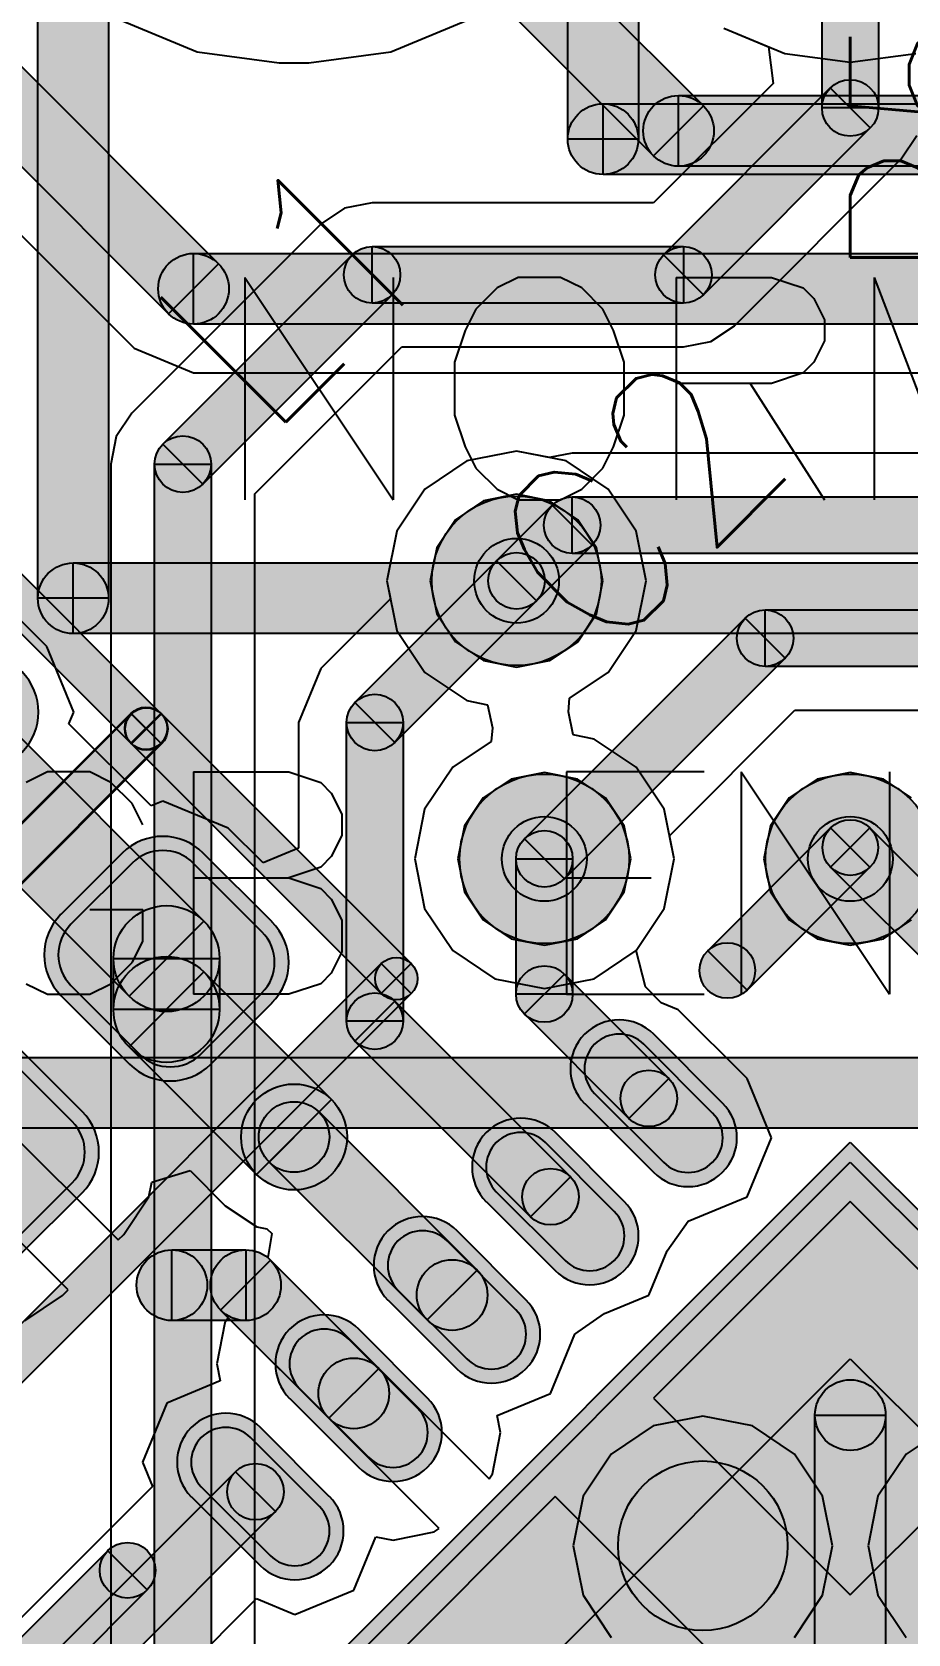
# Model space of a CAD drawing. Header units: millimetres. Extents: x -4 to 157, y -60 to 103.
# Drawn here: x 61.42 to 73.82, y 25.84 to 48.52 of the extents above; entities that cross this region are included whole.
import ezdxf

# ---------------------------------------------------------------- set-up
doc = ezdxf.new("R2010")
doc.units = ezdxf.units.MM
for name, color, linetype, true_color in [('BottomLayer', 5, 'Continuous', 0x0000ff), ('BottomOverlay', 7, 'Continuous', 0x999900), ('BottomPaste', 7, 'Continuous', 0x7f0000), ('BottomSolder', 6, 'Continuous', 0xff00ff), ('Mechanical18', 7, 'Continuous', 0x7f7f00), ('MidLayer1', 7, 'Continuous', 0x7f0000), ('MidLayer2', 7, 'Continuous', 0x3f7f00), ('TopLayer', 1, 'Continuous', 0xff0000), ('TopOverlay', 2, 'Continuous', 0xffff00)]:
    doc.layers.add(name, color=color, linetype=linetype, true_color=true_color)
doc.styles.add('textstyle37', font='standard')
doc.styles.add('textstyle50', font='standard')
doc.styles.add('textstyle53', font='standard')

msp = doc.modelspace()

# ---------------------------------------------------------------- hatches: boundary and pattern name
at = {"layer": 'BottomLayer', "true_color": 0x0000ff}
for points in [[(64.772, 52.206), (65.48, 52.913), (70.922, 47.47), (70.215, 46.763)], [(56.898, 50.98), (57.606, 51.687), (64.057, 45.235), (63.35, 44.528)], [(70.569, 46.617), (70.569, 47.617), (82.38, 47.617), (82.38, 46.617)], [(63.703, 44.382), (63.703, 45.382), (77.528, 45.382), (77.528, 44.382)], [(66.552, 38.459), (65.986, 39.025), (67.993, 41.031), (68.558, 40.465)], [(59.246, 38.412), (60.307, 39.472), (63.85, 35.929), (62.79, 34.868)], [(66.669, 34.515), (65.869, 34.515), (65.869, 38.742), (66.669, 38.742)], [(69.069, 34.898), (68.269, 34.898), (68.269, 36.811), (69.069, 36.811)], [(64.07, 34.68), (62.57, 34.68), (62.57, 35.399), (64.07, 35.399)], [(62.79, 34.15), (63.85, 35.21), (65.656, 33.404), (64.596, 32.344)], [(68.386, 34.616), (68.952, 35.181), (70.429, 33.704), (69.864, 33.138)], [(65.986, 34.232), (66.552, 34.797), (69.037, 32.312), (68.472, 31.746)], [(64.772, 32.52), (65.48, 33.228), (67.716, 30.991), (67.009, 30.284)], [(80.516, 25), (73, 17.484), (65.484, 25), (73, 32.516)], [(63.397, 30.276), (63.397, 31.276), (64.441, 31.276), (64.441, 30.276)], [(64.087, 30.422), (64.794, 31.129), (66.324, 29.599), (65.617, 28.892)], [(61.078, 23.787), (60.512, 24.353), (64.296, 28.136), (64.862, 27.571)]]:
    msp.add_hatch(color=5, dxfattribs=at).paths.add_polyline_path(points, flags=0)
h = msp.add_hatch(color=5, dxfattribs=at)
edge = h.paths.add_edge_path(flags=0)
edge.add_arc((70.569, 47.117), 0.5, 0, 360)
h = msp.add_hatch(color=5, dxfattribs=at)
edge = h.paths.add_edge_path(flags=0)
edge.add_arc((70.569, 47.117), 0.5, 0, 360)
h = msp.add_hatch(color=5, dxfattribs=at)
edge = h.paths.add_edge_path(flags=0)
edge.add_arc((63.703, 44.882), 0.5, 0, 360)
h = msp.add_hatch(color=5, dxfattribs=at)
edge = h.paths.add_edge_path(flags=0)
edge.add_arc((63.703, 44.882), 0.5, 0, 360)
h = msp.add_hatch(color=5, dxfattribs=at)
edge = h.paths.add_edge_path(flags=0)
edge.add_arc((68.276, 40.748), 1.2, 0, 360)
h = msp.add_hatch(color=5, dxfattribs=at)
edge = h.paths.add_edge_path(flags=0)
edge.add_arc((68.276, 40.748), 0.4, 0, 360)
h = msp.add_hatch(color=5, dxfattribs=at)
edge = h.paths.add_edge_path(flags=0)
edge.add_arc((66.269, 38.742), 0.4, 0, 360)
h = msp.add_hatch(color=5, dxfattribs=at)
edge = h.paths.add_edge_path(flags=0)
edge.add_arc((66.269, 38.742), 0.4, 0, 360)
h = msp.add_hatch(color=5, dxfattribs=at)
edge = h.paths.add_edge_path(flags=0)
edge.add_arc((68.669, 36.811), 1.2, 0, 360)
h = msp.add_hatch(color=5, dxfattribs=at)
edge = h.paths.add_edge_path(flags=0)
edge.add_arc((73, 36.811), 1.2, 0, 360)
h = msp.add_hatch(color=5, dxfattribs=at)
edge = h.paths.add_edge_path(flags=0)
edge.add_arc((68.669, 36.811), 0.4, 0, 360)
h = msp.add_hatch(color=5, dxfattribs=at)
edge = h.paths.add_edge_path(flags=0)
edge.add_arc((64.239, 35.346), 0.613, 315, 405)
edge.add_line((64.672, 35.779), (63.7, 36.751))
edge.add_arc((63.267, 36.318), 0.613, 45, 135)
edge.add_line((62.834, 36.751), (61.968, 35.885))
edge.add_arc((62.401, 35.452), 0.613, 135, 225)
edge.add_line((61.968, 35.019), (62.94, 34.046))
edge.add_arc((63.373, 34.479), 0.613, 225, 315)
edge.add_line((63.806, 34.046), (64.672, 34.912))
h = msp.add_hatch(color=5, dxfattribs=at)
edge = h.paths.add_edge_path(flags=0)
edge.add_arc((63.32, 35.399), 0.75, 0, 360)
h = msp.add_hatch(color=5, dxfattribs=at)
edge = h.paths.add_edge_path(flags=0)
edge.add_arc((63.32, 35.399), 0.75, 0, 360)
h = msp.add_hatch(color=5, dxfattribs=at)
edge = h.paths.add_edge_path(flags=0)
edge.add_arc((63.32, 34.68), 0.75, 0, 360)
h = msp.add_hatch(color=5, dxfattribs=at)
edge = h.paths.add_edge_path(flags=0)
edge.add_arc((63.32, 34.68), 0.75, 0, 360)
h = msp.add_hatch(color=5, dxfattribs=at)
edge = h.paths.add_edge_path(flags=0)
edge.add_arc((68.669, 34.898), 0.4, 0, 360)
h = msp.add_hatch(color=5, dxfattribs=at)
edge = h.paths.add_edge_path(flags=0)
edge.add_arc((68.669, 34.898), 0.4, 0, 360)
h = msp.add_hatch(color=5, dxfattribs=at)
edge = h.paths.add_edge_path(flags=0)
edge.add_arc((66.269, 34.515), 0.4, 0, 360)
h = msp.add_hatch(color=5, dxfattribs=at)
edge = h.paths.add_edge_path(flags=0)
edge.add_arc((66.269, 34.515), 0.4, 0, 360)
h = msp.add_hatch(color=5, dxfattribs=at)
edge = h.paths.add_edge_path(flags=0)
edge.add_arc((61.552, 32.659), 0.613, 315, 405)
edge.add_line((61.985, 33.092), (61.013, 34.064))
edge.add_arc((60.58, 33.631), 0.613, 45, 135)
edge.add_line((60.147, 34.064), (59.281, 33.198))
edge.add_arc((59.714, 32.765), 0.613, 135, 225)
edge.add_line((59.281, 32.332), (60.253, 31.359))
edge.add_arc((60.686, 31.792), 0.613, 225, 315)
edge.add_line((61.119, 31.359), (61.985, 32.225))
h = msp.add_hatch(color=5, dxfattribs=at)
edge = h.paths.add_edge_path(flags=0)
edge.add_arc((69.729, 33.839), 0.492, 45, 225)
edge.add_line((69.381, 33.491), (70.355, 32.516))
edge.add_arc((70.703, 32.864), 0.492, 225, 405)
edge.add_line((71.051, 33.212), (70.077, 34.187))
h = msp.add_hatch(color=5, dxfattribs=at)
edge = h.paths.add_edge_path(flags=0)
edge.add_arc((70.147, 33.421), 0.4, 0, 360)
h = msp.add_hatch(color=5, dxfattribs=at)
edge = h.paths.add_edge_path(flags=0)
edge.add_arc((65.126, 32.874), 0.75, 0, 360)
h = msp.add_hatch(color=5, dxfattribs=at)
edge = h.paths.add_edge_path(flags=0)
edge.add_arc((65.126, 32.874), 0.5, 0, 360)
h = msp.add_hatch(color=5, dxfattribs=at)
edge = h.paths.add_edge_path(flags=0)
edge.add_arc((68.337, 32.447), 0.492, 45, 225)
edge.add_line((67.989, 32.099), (68.963, 31.125))
edge.add_arc((69.311, 31.473), 0.492, 225, 405)
edge.add_line((69.659, 31.821), (68.685, 32.795))
h = msp.add_hatch(color=5, dxfattribs=at)
edge = h.paths.add_edge_path(flags=0)
edge.add_arc((68.755, 32.029), 0.4, 0, 360)
h = msp.add_hatch(color=5, dxfattribs=at)
edge = h.paths.add_edge_path(flags=0)
edge.add_arc((66.945, 31.055), 0.492, 45, 225)
edge.add_line((66.597, 30.707), (67.571, 29.733))
edge.add_arc((67.919, 30.081), 0.492, 225, 405)
edge.add_line((68.267, 30.429), (67.293, 31.403))
h = msp.add_hatch(color=5, dxfattribs=at)
edge = h.paths.add_edge_path(flags=0)
edge.add_arc((63.397, 30.776), 0.5, 0, 360)
h = msp.add_hatch(color=5, dxfattribs=at)
edge = h.paths.add_edge_path(flags=0)
edge.add_arc((64.441, 30.776), 0.5, 0, 360)
h = msp.add_hatch(color=5, dxfattribs=at)
edge = h.paths.add_edge_path(flags=0)
edge.add_arc((64.441, 30.776), 0.5, 0, 360)
h = msp.add_hatch(color=5, dxfattribs=at)
edge = h.paths.add_edge_path(flags=0)
edge.add_arc((67.363, 30.637), 0.5, 0, 360)
h = msp.add_hatch(color=5, dxfattribs=at)
edge = h.paths.add_edge_path(flags=0)
edge.add_arc((65.553, 29.663), 0.492, 45, 225)
edge.add_line((65.205, 29.315), (66.179, 28.341))
edge.add_arc((66.527, 28.689), 0.492, 225, 405)
edge.add_line((66.875, 29.037), (65.901, 30.011))
h = msp.add_hatch(color=5, dxfattribs=at)
edge = h.paths.add_edge_path(flags=0)
edge.add_arc((65.971, 29.245), 0.5, 0, 360)
h = msp.add_hatch(color=5, dxfattribs=at)
edge = h.paths.add_edge_path(flags=0)
edge.add_arc((64.161, 28.271), 0.492, 45, 225)
edge.add_line((63.813, 27.923), (64.788, 26.949))
edge.add_arc((65.136, 27.297), 0.492, 225, 405)
edge.add_line((65.484, 27.645), (64.509, 28.619))
h = msp.add_hatch(color=5, dxfattribs=at)
edge = h.paths.add_edge_path(flags=0)
edge.add_arc((64.579, 27.853), 0.4, 0, 360)
h = msp.add_hatch(color=5, dxfattribs=at)
edge = h.paths.add_edge_path(flags=0)
edge.add_arc((70.912, 27.088), 1.2, 0, 360)
at = {"layer": 'BottomOverlay', "true_color": 0x999900}
for points in [[(59.282, 41.982), (59.706, 42.407), (63.241, 38.871), (62.817, 38.447)], [(57.585, 32.79), (57.16, 33.214), (62.817, 38.871), (63.241, 38.447)], [(57.592, 32.782), (57.168, 33.207), (62.825, 38.863), (63.249, 38.439)], [(62.825, 38.439), (63.249, 38.863), (66.785, 35.328), (66.36, 34.904)], [(71.538, 34.952), (70.982, 35.509), (72.722, 37.249), (73.278, 36.692)], [(72.722, 36.692), (73.278, 37.249), (75.018, 35.509), (74.462, 34.952)], [(61.128, 29.247), (60.704, 29.671), (66.36, 35.328), (66.785, 34.904)], [(61.308, 24.722), (60.751, 25.278), (62.491, 27.018), (63.048, 26.462)]]:
    msp.add_hatch(color=54, dxfattribs=at).paths.add_polyline_path(points, flags=0)
h = msp.add_hatch(color=54, dxfattribs=at)
edge = h.paths.add_edge_path(flags=0)
edge.add_arc((63.029, 38.659), 0.3, 0, 360)
h = msp.add_hatch(color=54, dxfattribs=at)
edge = h.paths.add_edge_path(flags=0)
edge.add_arc((63.029, 38.659), 0.3, 0, 360)
h = msp.add_hatch(color=54, dxfattribs=at)
edge = h.paths.add_edge_path(flags=0)
edge.add_arc((63.037, 38.651), 0.3, 0, 360)
h = msp.add_hatch(color=54, dxfattribs=at)
edge = h.paths.add_edge_path(flags=0)
edge.add_arc((63.037, 38.651), 0.3, 0, 360)
h = msp.add_hatch(color=54, dxfattribs=at)
edge = h.paths.add_edge_path(flags=0)
edge.add_arc((73, 36.971), 0.394, 0, 360)
h = msp.add_hatch(color=54, dxfattribs=at)
edge = h.paths.add_edge_path(flags=0)
edge.add_arc((73, 36.971), 0.394, 0, 360)
h = msp.add_hatch(color=54, dxfattribs=at)
edge = h.paths.add_edge_path(flags=0)
edge.add_arc((71.26, 35.231), 0.394, 0, 360)
h = msp.add_hatch(color=54, dxfattribs=at)
edge = h.paths.add_edge_path(flags=0)
edge.add_arc((66.573, 35.116), 0.3, 0, 360)
h = msp.add_hatch(color=54, dxfattribs=at)
edge = h.paths.add_edge_path(flags=0)
edge.add_arc((66.573, 35.116), 0.3, 0, 360)
h = msp.add_hatch(color=54, dxfattribs=at)
edge = h.paths.add_edge_path(flags=0)
edge.add_arc((62.769, 26.74), 0.394, 0, 360)
at = {"layer": 'BottomPaste', "true_color": 0x7f0000}
h = msp.add_hatch(color=16, dxfattribs=at)
edge = h.paths.add_edge_path(flags=0)
edge.add_arc((64.239, 35.346), 0.613, 315, 405)
edge.add_line((64.672, 35.779), (63.7, 36.751))
edge.add_arc((63.267, 36.318), 0.613, 45, 135)
edge.add_line((62.834, 36.751), (61.968, 35.885))
edge.add_arc((62.401, 35.452), 0.613, 135, 225)
edge.add_line((61.968, 35.019), (62.94, 34.046))
edge.add_arc((63.373, 34.479), 0.613, 225, 315)
edge.add_line((63.806, 34.046), (64.672, 34.912))
h = msp.add_hatch(color=16, dxfattribs=at)
edge = h.paths.add_edge_path(flags=0)
edge.add_arc((61.552, 32.659), 0.613, 315, 405)
edge.add_line((61.985, 33.092), (61.013, 34.064))
edge.add_arc((60.58, 33.631), 0.613, 45, 135)
edge.add_line((60.147, 34.064), (59.281, 33.198))
edge.add_arc((59.714, 32.765), 0.613, 135, 225)
edge.add_line((59.281, 32.332), (60.253, 31.359))
edge.add_arc((60.686, 31.792), 0.613, 225, 315)
edge.add_line((61.119, 31.359), (61.985, 32.225))
h = msp.add_hatch(color=16, dxfattribs=at)
edge = h.paths.add_edge_path(flags=0)
edge.add_arc((69.729, 33.839), 0.492, 45, 225)
edge.add_line((69.381, 33.491), (70.355, 32.516))
edge.add_arc((70.703, 32.864), 0.492, 225, 405)
edge.add_line((71.051, 33.212), (70.077, 34.187))
h = msp.add_hatch(color=16, dxfattribs=at)
edge = h.paths.add_edge_path(flags=0)
edge.add_arc((68.337, 32.447), 0.492, 45, 225)
edge.add_line((67.989, 32.099), (68.963, 31.125))
edge.add_arc((69.311, 31.473), 0.492, 225, 405)
edge.add_line((69.659, 31.821), (68.685, 32.795))
for points in [[(73, 31.959), (70.216, 29.176), (73, 26.392), (75.784, 29.176)], [(77.733, 25), (73, 20.267), (68.267, 25), (73, 29.733)], [(66.04, 25), (68.824, 22.216), (71.608, 25), (68.824, 27.784)]]:
    msp.add_hatch(color=16, dxfattribs=at).paths.add_polyline_path(points, flags=0)
h = msp.add_hatch(color=16, dxfattribs=at)
edge = h.paths.add_edge_path(flags=0)
edge.add_arc((66.945, 31.055), 0.492, 45, 225)
edge.add_line((66.597, 30.707), (67.571, 29.733))
edge.add_arc((67.919, 30.081), 0.492, 225, 405)
edge.add_line((68.267, 30.429), (67.293, 31.403))
h = msp.add_hatch(color=16, dxfattribs=at)
edge = h.paths.add_edge_path(flags=0)
edge.add_arc((65.553, 29.663), 0.492, 45, 225)
edge.add_line((65.205, 29.315), (66.179, 28.341))
edge.add_arc((66.527, 28.689), 0.492, 225, 405)
edge.add_line((66.875, 29.037), (65.901, 30.011))
h = msp.add_hatch(color=16, dxfattribs=at)
edge = h.paths.add_edge_path(flags=0)
edge.add_arc((64.161, 28.271), 0.492, 45, 225)
edge.add_line((63.813, 27.923), (64.788, 26.949))
edge.add_arc((65.136, 27.297), 0.492, 225, 405)
edge.add_line((65.484, 27.645), (64.509, 28.619))
at = {"layer": 'BottomSolder', "true_color": 0xff00ff}
h = msp.add_hatch(color=6, dxfattribs=at)
edge = h.paths.add_edge_path(flags=0)
edge.add_arc((58.857, 38.995), 0.812, 135, 225)
edge.add_line((58.283, 38.42), (59.255, 37.448))
edge.add_arc((59.83, 38.023), 0.812, 225, 315)
edge.add_line((60.404, 37.448), (61.27, 38.314))
edge.add_arc((60.696, 38.889), 0.812, 315, 405)
edge.add_line((61.27, 39.463), (60.298, 40.436))
edge.add_arc((59.724, 39.861), 0.812, 45, 135)
edge.add_line((59.149, 40.436), (58.283, 39.569))
h = msp.add_hatch(color=6, dxfattribs=at)
edge = h.paths.add_edge_path(flags=0)
edge.add_arc((64.239, 35.346), 0.812, 315, 405)
edge.add_line((64.814, 35.92), (63.841, 36.892))
edge.add_arc((63.267, 36.318), 0.812, 45, 135)
edge.add_line((62.692, 36.892), (61.826, 36.026))
edge.add_arc((62.401, 35.452), 0.812, 135, 225)
edge.add_line((61.826, 34.877), (62.798, 33.905))
edge.add_arc((63.373, 34.479), 0.812, 225, 315)
edge.add_line((63.947, 33.905), (64.814, 34.771))
h = msp.add_hatch(color=6, dxfattribs=at)
edge = h.paths.add_edge_path(flags=0)
edge.add_arc((69.729, 33.839), 0.692, 45, 225)
edge.add_line((69.24, 33.349), (70.214, 32.375))
edge.add_arc((70.703, 32.864), 0.692, 225, 405)
edge.add_line((71.193, 33.354), (70.218, 34.328))
h = msp.add_hatch(color=6, dxfattribs=at)
edge = h.paths.add_edge_path(flags=0)
edge.add_arc((61.552, 32.659), 0.812, 315, 405)
edge.add_line((62.127, 33.233), (61.154, 34.205))
edge.add_arc((60.58, 33.631), 0.812, 45, 135)
edge.add_line((60.005, 34.205), (59.139, 33.339))
edge.add_arc((59.714, 32.765), 0.812, 135, 225)
edge.add_line((59.139, 32.19), (60.111, 31.218))
edge.add_arc((60.686, 31.792), 0.812, 225, 315)
edge.add_line((61.26, 31.218), (62.127, 32.084))
h = msp.add_hatch(color=6, dxfattribs=at)
edge = h.paths.add_edge_path(flags=0)
edge.add_arc((68.337, 32.447), 0.692, 45, 225)
edge.add_line((67.848, 31.957), (68.822, 30.983))
edge.add_arc((69.311, 31.473), 0.692, 225, 405)
edge.add_line((69.801, 31.962), (68.826, 32.936))
msp.add_hatch(color=6, dxfattribs=at).paths.add_polyline_path([(80.799, 25), (73, 17.201), (65.201, 25), (73, 32.799)], flags=0)
h = msp.add_hatch(color=6, dxfattribs=at)
edge = h.paths.add_edge_path(flags=0)
edge.add_arc((66.945, 31.055), 0.692, 45, 225)
edge.add_line((66.456, 30.566), (67.43, 29.591))
edge.add_arc((67.919, 30.081), 0.692, 225, 405)
edge.add_line((68.409, 30.57), (67.434, 31.544))
h = msp.add_hatch(color=6, dxfattribs=at)
edge = h.paths.add_edge_path(flags=0)
edge.add_arc((65.553, 29.663), 0.692, 45, 225)
edge.add_line((65.064, 29.174), (66.038, 28.199))
edge.add_arc((66.527, 28.689), 0.692, 225, 405)
edge.add_line((67.017, 29.178), (66.043, 30.152))
h = msp.add_hatch(color=6, dxfattribs=at)
edge = h.paths.add_edge_path(flags=0)
edge.add_arc((64.161, 28.271), 0.692, 45, 225)
edge.add_line((63.672, 27.782), (64.646, 26.807))
edge.add_arc((65.136, 27.297), 0.692, 225, 405)
edge.add_line((65.625, 27.786), (64.651, 28.76))
at = {"layer": 'Mechanical18', "true_color": 0x7f7f00}
h = msp.add_hatch(color=56, dxfattribs=at)
edge = h.paths.add_edge_path(flags=0)
edge.add_arc((73, 28.937), 0.5, 0, 360)
msp.add_hatch(color=56, dxfattribs=at).paths.add_polyline_path([(73.5, 21.063), (72.5, 21.063), (72.5, 28.937), (73.5, 28.937)], flags=0)
at = {"layer": 'MidLayer1', "true_color": 0x7f0000}
h = msp.add_hatch(color=16, dxfattribs=at)
edge = h.paths.add_edge_path(flags=0)
edge.add_arc((68.276, 40.748), 0.6, 0, 360)
h = msp.add_hatch(color=16, dxfattribs=at)
edge = h.paths.add_edge_path(flags=0)
edge.add_arc((73, 36.811), 1.2, 0, 360)
h = msp.add_hatch(color=16, dxfattribs=at)
edge = h.paths.add_edge_path(flags=0)
edge.add_arc((68.669, 36.811), 0.6, 0, 360)
h = msp.add_hatch(color=16, dxfattribs=at)
edge = h.paths.add_edge_path(flags=0)
edge.add_arc((70.912, 27.088), 1.2, 0, 360)
at = {"layer": 'MidLayer2', "true_color": 0x3f7f00}
h = msp.add_hatch(color=76, dxfattribs=at)
edge = h.paths.add_edge_path(flags=0)
edge.add_arc((68.276, 40.748), 0.6, 0, 360)
h = msp.add_hatch(color=76, dxfattribs=at)
edge = h.paths.add_edge_path(flags=0)
edge.add_arc((68.669, 36.811), 0.6, 0, 360)
h = msp.add_hatch(color=76, dxfattribs=at)
edge = h.paths.add_edge_path(flags=0)
edge.add_arc((73, 36.811), 0.6, 0, 360)
h = msp.add_hatch(color=76, dxfattribs=at)
edge = h.paths.add_edge_path(flags=0)
edge.add_arc((70.912, 27.088), 1.2, 0, 360)
at = {"layer": 'TopLayer', "true_color": 0xff0000}
for points in [[(73.4, 47.441), (72.6, 47.441), (72.6, 52.559), (73.4, 52.559)], [(70.921, 44.796), (70.355, 45.362), (72.717, 47.724), (73.283, 47.158)], [(63.834, 42.117), (63.268, 42.683), (65.947, 45.362), (66.513, 44.796)], [(66.23, 44.679), (66.23, 45.479), (70.638, 45.479), (70.638, 44.679)], [(63.951, 11.614), (63.151, 11.614), (63.151, 42.4), (63.951, 42.4)], [(68.558, 40.465), (67.993, 41.031), (68.78, 41.818), (69.346, 41.253)], [(69.063, 41.135), (69.063, 41.935), (78.412, 41.935), (78.412, 41.135)], [(68.952, 36.528), (68.386, 37.094), (71.511, 40.218), (72.077, 39.653)], [(71.794, 39.535), (71.794, 40.335), (77.75, 40.335), (77.75, 39.535)]]:
    msp.add_hatch(color=1, dxfattribs=at).paths.add_polyline_path(points, flags=0)
h = msp.add_hatch(color=1, dxfattribs=at)
edge = h.paths.add_edge_path(flags=0)
edge.add_arc((73, 47.441), 0.4, 0, 360)
h = msp.add_hatch(color=1, dxfattribs=at)
edge = h.paths.add_edge_path(flags=0)
edge.add_arc((73, 47.441), 0.4, 0, 360)
h = msp.add_hatch(color=1, dxfattribs=at)
edge = h.paths.add_edge_path(flags=0)
edge.add_arc((66.23, 45.079), 0.4, 0, 360)
h = msp.add_hatch(color=1, dxfattribs=at)
edge = h.paths.add_edge_path(flags=0)
edge.add_arc((66.23, 45.079), 0.4, 0, 360)
h = msp.add_hatch(color=1, dxfattribs=at)
edge = h.paths.add_edge_path(flags=0)
edge.add_arc((70.638, 45.079), 0.4, 0, 360)
h = msp.add_hatch(color=1, dxfattribs=at)
edge = h.paths.add_edge_path(flags=0)
edge.add_arc((70.638, 45.079), 0.4, 0, 360)
h = msp.add_hatch(color=1, dxfattribs=at)
edge = h.paths.add_edge_path(flags=0)
edge.add_arc((63.551, 42.4), 0.4, 0, 360)
h = msp.add_hatch(color=1, dxfattribs=at)
edge = h.paths.add_edge_path(flags=0)
edge.add_arc((63.551, 42.4), 0.4, 0, 360)
h = msp.add_hatch(color=1, dxfattribs=at)
edge = h.paths.add_edge_path(flags=0)
edge.add_arc((68.276, 40.748), 1.2, 0, 360)
h = msp.add_hatch(color=1, dxfattribs=at)
edge = h.paths.add_edge_path(flags=0)
edge.add_arc((69.063, 41.535), 0.4, 0, 360)
h = msp.add_hatch(color=1, dxfattribs=at)
edge = h.paths.add_edge_path(flags=0)
edge.add_arc((69.063, 41.535), 0.4, 0, 360)
h = msp.add_hatch(color=1, dxfattribs=at)
edge = h.paths.add_edge_path(flags=0)
edge.add_arc((68.276, 40.748), 0.4, 0, 360)
h = msp.add_hatch(color=1, dxfattribs=at)
edge = h.paths.add_edge_path(flags=0)
edge.add_arc((71.794, 39.935), 0.4, 0, 360)
h = msp.add_hatch(color=1, dxfattribs=at)
edge = h.paths.add_edge_path(flags=0)
edge.add_arc((71.794, 39.935), 0.4, 0, 360)
h = msp.add_hatch(color=1, dxfattribs=at)
edge = h.paths.add_edge_path(flags=0)
edge.add_arc((68.669, 36.811), 1.2, 0, 360)
h = msp.add_hatch(color=1, dxfattribs=at)
edge = h.paths.add_edge_path(flags=0)
edge.add_arc((73, 36.811), 1.2, 0, 360)
h = msp.add_hatch(color=1, dxfattribs=at)
edge = h.paths.add_edge_path(flags=0)
edge.add_arc((68.669, 36.811), 0.4, 0, 360)
h = msp.add_hatch(color=1, dxfattribs=at)
edge = h.paths.add_edge_path(flags=0)
edge.add_arc((70.912, 27.088), 1.2, 0, 360)
at = {"layer": 'TopOverlay', "true_color": 0xffff00}
for points in [[(62.5, 40.5), (61.5, 40.5), (61.5, 52.559), (62.5, 52.559)], [(70, 47), (69, 47), (69, 50.886), (70, 50.886)], [(69.5, 46.5), (69.5, 47.5), (76.5, 47.5), (76.5, 46.5)], [(62, 40), (62, 41), (84, 41), (84, 40)], [(55, 33), (55, 34), (91, 34), (91, 33)]]:
    msp.add_hatch(color=2, dxfattribs=at).paths.add_polyline_path(points, flags=0)
h = msp.add_hatch(color=2, dxfattribs=at)
edge = h.paths.add_edge_path(flags=0)
edge.add_arc((69.5, 47), 0.5, 0, 360)
h = msp.add_hatch(color=2, dxfattribs=at)
edge = h.paths.add_edge_path(flags=0)
edge.add_arc((69.5, 47), 0.5, 0, 360)
h = msp.add_hatch(color=2, dxfattribs=at)
edge = h.paths.add_edge_path(flags=0)
edge.add_arc((62, 40.5), 0.5, 0, 360)
h = msp.add_hatch(color=2, dxfattribs=at)
edge = h.paths.add_edge_path(flags=0)
edge.add_arc((62, 40.5), 0.5, 0, 360)

# ---------------------------------------------------------------- linework, layer by layer
at = {"layer": 'BottomLayer', "color": 5, "true_color": 0x0000ff}
for p, q in [((65.48, 52.913), (70.922, 47.47)), ((70.215, 46.763), (64.772, 52.206)), ((57.606, 51.687), (64.057, 45.235)), ((63.35, 44.528), (56.898, 50.98)), ((70.922, 47.47), (70.215, 46.763)), ((70.569, 46.617), (70.569, 47.617)), ((70.569, 47.617), (82.38, 47.617)), ((82.38, 46.617), (70.569, 46.617)), ((63.703, 44.382), (63.703, 45.382)), ((63.703, 45.382), (77.528, 45.382)), ((64.057, 45.235), (63.35, 44.528)), ((77.528, 44.382), (63.703, 44.382)), ((65.986, 39.025), (67.993, 41.031)), ((67.993, 41.031), (68.558, 40.465)), ((68.558, 40.465), (66.552, 38.459)), ((60.307, 39.472), (63.85, 35.929)), ((66.552, 38.459), (65.986, 39.025)), ((65.869, 34.515), (65.869, 38.742)), ((65.869, 38.742), (66.669, 38.742)), ((66.669, 38.742), (66.669, 34.515)), ((62.79, 34.868), (59.246, 38.412)), ((62.834, 36.751), (61.968, 35.885)), ((64.672, 35.779), (63.7, 36.751)), ((68.269, 34.898), (68.269, 36.811)), ((68.269, 36.811), (69.069, 36.811)), ((69.069, 36.811), (69.069, 34.898)), ((63.85, 35.929), (62.79, 34.868)), ((62.57, 34.68), (62.57, 35.399)), ((62.57, 35.399), (64.07, 35.399)), ((64.07, 35.399), (64.07, 34.68)), ((62.79, 34.15), (63.85, 35.21)), ((63.85, 35.21), (65.656, 33.404)), ((68.386, 34.616), (68.952, 35.181)), ((68.952, 35.181), (70.429, 33.704)), ((61.968, 35.019), (62.94, 34.046)), ((63.806, 34.046), (64.672, 34.912)), ((65.986, 34.232), (66.552, 34.797)), ((66.552, 34.797), (69.037, 32.312)), ((69.069, 34.898), (68.269, 34.898)), ((64.07, 34.68), (62.57, 34.68)), ((66.669, 34.515), (65.869, 34.515)), ((69.864, 33.138), (68.386, 34.616)), ((61.985, 33.092), (61.013, 34.064)), ((64.596, 32.344), (62.79, 34.15)), ((68.472, 31.746), (65.986, 34.232)), ((71.051, 33.212), (70.077, 34.187)), ((70.429, 33.704), (69.864, 33.138)), ((65.656, 33.404), (64.596, 32.344)), ((69.381, 33.491), (70.355, 32.516)), ((64.772, 32.52), (65.48, 33.228)), ((65.48, 33.228), (67.716, 30.991)), ((69.659, 31.821), (68.685, 32.795)), ((67.009, 30.284), (64.772, 32.52)), ((65.484, 25), (73, 32.516)), ((73, 32.516), (80.516, 25)), ((61.119, 31.359), (61.985, 32.225)), ((69.037, 32.312), (68.472, 31.746)), ((67.989, 32.099), (68.963, 31.125)), ((68.267, 30.429), (67.293, 31.403)), ((63.397, 30.276), (63.397, 31.276)), ((63.397, 31.276), (64.441, 31.276)), ((64.087, 30.422), (64.794, 31.129)), ((64.441, 31.276), (64.441, 30.276)), ((64.794, 31.129), (66.324, 29.599)), ((67.716, 30.991), (67.009, 30.284)), ((66.597, 30.707), (67.571, 29.733)), ((65.617, 28.892), (64.087, 30.422)), ((64.441, 30.276), (63.397, 30.276)), ((66.875, 29.037), (65.901, 30.011)), ((66.324, 29.599), (65.617, 28.892)), ((65.205, 29.315), (66.179, 28.341)), ((65.484, 27.645), (64.509, 28.619)), ((60.512, 24.353), (64.296, 28.136)), ((64.296, 28.136), (64.862, 27.571)), ((63.813, 27.923), (64.788, 26.949)), ((64.862, 27.571), (61.078, 23.787))]:
    msp.add_line(p, q, dxfattribs=at)
at = {"layer": 'BottomLayer'}
for p, q in [((58.585, 48.316), (62.861, 44.04)), ((62.861, 44.04), (63.703, 43.691)), ((63.703, 43.691), (77.034, 43.691)), ((67.573, 42.444), (66.978, 42.046)), ((68.276, 42.583), (67.573, 42.444)), ((68.978, 42.444), (68.276, 42.583)), ((69.573, 42.046), (68.978, 42.444)), ((66.978, 42.046), (66.58, 41.45)), ((69.971, 41.45), (69.573, 42.046)), ((66.58, 41.45), (66.44, 40.748)), ((70.111, 40.748), (69.971, 41.45)), ((61.624, 39.817), (60.652, 40.789)), ((66.44, 40.748), (66.491, 40.494)), ((69.971, 40.046), (70.111, 40.748)), ((66.491, 40.494), (65.504, 39.507)), ((69.573, 39.45), (69.971, 40.046)), ((62.008, 38.889), (61.624, 39.817)), ((65.504, 39.507), (65.187, 38.742)), ((69.027, 39.085), (69.573, 39.45)), ((69.011, 38.892), (69.027, 39.085)), ((61.94, 38.725), (62.008, 38.889)), ((69.079, 38.565), (69.011, 38.892)), ((63.103, 37.562), (61.94, 38.725)), ((65.187, 38.742), (65.187, 38.742)), ((65.187, 38.742), (65.187, 36.961)), ((69.372, 38.507), (69.079, 38.565)), ((69.967, 38.109), (69.372, 38.507)), ((70.365, 37.513), (69.967, 38.109)), ((63.267, 37.63), (63.103, 37.562)), ((64.195, 37.246), (63.267, 37.63)), ((70.505, 36.811), (70.365, 37.513)), ((64.687, 36.754), (64.195, 37.246)), ((65.187, 36.961), (64.687, 36.754)), ((70.365, 36.109), (70.505, 36.811)), ((69.967, 35.513), (70.365, 36.109)), ((70.099, 35), (69.967, 35.513)), ((70.324, 34.774), (70.099, 35)), ((70.565, 34.675), (70.324, 34.774)), ((71.539, 33.7), (70.565, 34.675)), ((71.885, 32.864), (71.539, 33.7)), ((60.986, 33.065), (62.635, 31.416)), ((71.539, 32.029), (71.885, 32.864)), ((63.071, 32.029), (63.112, 32.234)), ((63.112, 32.234), (63.654, 32.399)), ((63.654, 32.399), (64.153, 31.901)), ((61.928, 30.709), (60.633, 32.005)), ((62.715, 31.496), (63.071, 32.029)), ((70.703, 31.682), (71.539, 32.029)), ((64.153, 31.901), (64.599, 31.602)), ((64.599, 31.602), (64.742, 31.574)), ((64.742, 31.574), (64.809, 31.507)), ((70.407, 31.264), (70.703, 31.682)), ((62.635, 31.416), (62.715, 31.496)), ((64.809, 31.507), (64.756, 31.168)), ((64.756, 31.168), (66.394, 29.529)), ((70.147, 30.637), (70.407, 31.264)), ((61.315, 30.273), (61.848, 30.63)), ((61.848, 30.63), (61.928, 30.709)), ((69.52, 30.377), (70.147, 30.637)), ((64.148, 30.245), (64.032, 29.663)), ((64.194, 30.315), (64.148, 30.245)), ((65.687, 28.822), (64.194, 30.315)), ((69.102, 30.081), (69.52, 30.377)), ((68.755, 29.245), (69.102, 30.081)), ((64.032, 29.663), (64.08, 29.42)), ((66.394, 29.529), (67.886, 28.037)), ((64.08, 29.42), (63.325, 29.107)), ((63.325, 29.107), (62.979, 28.271)), ((68, 28.932), (68.755, 29.245)), ((67.179, 27.33), (65.687, 28.822)), ((68.049, 28.689), (68, 28.932)), ((67.933, 28.106), (68.049, 28.689)), ((62.979, 28.271), (63.122, 27.927)), ((63.122, 27.927), (60.03, 24.835)), ((67.886, 28.037), (67.933, 28.106)), ((65.971, 26.461), (66.284, 27.216)), ((66.284, 27.216), (66.527, 27.167)), ((66.527, 27.167), (67.11, 27.283)), ((67.11, 27.283), (67.179, 27.33)), ((61.878, 23.622), (64.595, 26.339)), ((64.595, 26.339), (65.136, 26.115)), ((65.136, 26.115), (65.971, 26.461))]:
    msp.add_line(p, q, dxfattribs=at)
for centre, radius in [((70.569, 47.117), 0.5), ((70.569, 47.117), 0.5), ((63.703, 44.882), 0.5), ((63.703, 44.882), 0.5), ((68.276, 40.748), 0.4), ((66.269, 38.742), 0.4), ((66.269, 38.742), 0.4), ((68.669, 36.811), 0.4), ((63.32, 35.399), 0.75), ((63.32, 35.399), 0.75), ((63.32, 34.68), 0.75), ((63.32, 34.68), 0.75), ((68.669, 34.898), 0.4), ((68.669, 34.898), 0.4), ((66.269, 34.515), 0.4), ((66.269, 34.515), 0.4), ((70.147, 33.421), 0.4), ((65.126, 32.874), 0.75), ((65.126, 32.874), 0.5), ((68.755, 32.029), 0.4), ((63.397, 30.776), 0.5), ((64.441, 30.776), 0.5), ((64.441, 30.776), 0.5), ((67.363, 30.637), 0.5), ((65.971, 29.245), 0.5), ((64.579, 27.853), 0.4)]:
    msp.add_circle(centre, radius, dxfattribs=at)
at = {"layer": 'BottomLayer', "color": 5, "true_color": 0x0000ff}
for centre in [(68.276, 40.748), (68.669, 36.811), (73, 36.811), (70.912, 27.088)]:
    msp.add_circle(centre, 1.2, dxfattribs=at)
for centre, radius, start, end in [((63.267, 36.318), 0.612, 45, 135), ((62.401, 35.452), 0.612, 135, 225), ((64.239, 35.346), 0.612, 315, 45), ((69.729, 33.839), 0.492, 45, 225), ((63.373, 34.479), 0.612, 225, 315), ((70.703, 32.864), 0.492, 225, 45), ((61.552, 32.659), 0.612, 315, 45), ((68.337, 32.447), 0.492, 45, 225), ((69.311, 31.473), 0.492, 225, 45), ((66.945, 31.055), 0.492, 45, 225), ((67.919, 30.081), 0.492, 225, 45), ((65.553, 29.663), 0.492, 45, 225), ((66.527, 28.689), 0.492, 225, 45), ((64.161, 28.271), 0.492, 45, 225), ((65.136, 27.297), 0.492, 225, 45)]:
    msp.add_arc(centre, radius, start, end, dxfattribs=at)
at = {"layer": 'BottomOverlay', "color": 54, "true_color": 0x999900}
for p, q in [((59.706, 42.407), (63.241, 38.871)), ((62.817, 38.447), (59.282, 41.982)), ((57.16, 33.214), (62.817, 38.871)), ((57.168, 33.207), (62.825, 38.863)), ((63.241, 38.871), (62.817, 38.447)), ((62.817, 38.871), (63.241, 38.447)), ((62.825, 38.863), (63.249, 38.439)), ((62.825, 38.439), (63.249, 38.863)), ((63.249, 38.863), (66.785, 35.328)), ((63.241, 38.447), (57.585, 32.79)), ((63.249, 38.439), (57.592, 32.782)), ((66.36, 34.904), (62.825, 38.439)), ((70.982, 35.509), (72.722, 37.249)), ((72.722, 36.692), (73.278, 37.249)), ((72.722, 37.249), (73.278, 36.692)), ((73.278, 37.249), (75.018, 35.509)), ((73.278, 36.692), (71.538, 34.952)), ((74.462, 34.952), (72.722, 36.692)), ((71.538, 34.952), (70.982, 35.509)), ((60.704, 29.671), (66.36, 35.328)), ((66.36, 35.328), (66.785, 34.904)), ((66.785, 35.328), (66.36, 34.904)), ((66.785, 34.904), (61.128, 29.247)), ((60.751, 25.278), (62.491, 27.018)), ((62.491, 27.018), (63.048, 26.462)), ((63.048, 26.462), (61.308, 24.722))]:
    msp.add_line(p, q, dxfattribs=at)
at = {"layer": 'BottomOverlay'}
for centre, radius in [((63.029, 38.659), 0.3), ((63.029, 38.659), 0.3), ((63.037, 38.651), 0.3), ((63.037, 38.651), 0.3), ((73, 36.971), 0.394), ((73, 36.971), 0.394), ((71.26, 35.231), 0.394), ((66.573, 35.116), 0.3), ((66.573, 35.116), 0.3), ((62.769, 26.74), 0.394)]:
    msp.add_circle(centre, radius, dxfattribs=at)
at = {"layer": 'BottomPaste', "color": 16, "true_color": 0x7f0000}
for p, q in [((62.834, 36.751), (61.968, 35.885)), ((64.672, 35.779), (63.7, 36.751)), ((61.968, 35.019), (62.94, 34.046)), ((63.806, 34.046), (64.672, 34.912)), ((61.985, 33.092), (61.013, 34.064)), ((71.051, 33.212), (70.077, 34.187)), ((69.381, 33.491), (70.355, 32.516)), ((69.659, 31.821), (68.685, 32.795)), ((61.119, 31.359), (61.985, 32.225)), ((67.989, 32.099), (68.963, 31.125)), ((73, 31.959), (70.216, 29.176)), ((75.784, 29.176), (73, 31.959)), ((68.267, 30.429), (67.293, 31.403)), ((66.597, 30.707), (67.571, 29.733)), ((66.875, 29.037), (65.901, 30.011)), ((68.267, 25), (73, 29.733)), ((73, 29.733), (77.733, 25)), ((65.205, 29.315), (66.179, 28.341)), ((70.216, 29.176), (73, 26.392)), ((73, 26.392), (75.784, 29.176)), ((65.484, 27.645), (64.509, 28.619)), ((63.813, 27.923), (64.788, 26.949)), ((68.824, 27.784), (66.04, 25)), ((71.608, 25), (68.824, 27.784))]:
    msp.add_line(p, q, dxfattribs=at)
for centre, radius, start, end in [((63.267, 36.318), 0.612, 45, 135), ((62.401, 35.452), 0.612, 135, 225), ((64.239, 35.346), 0.612, 315, 45), ((69.729, 33.839), 0.492, 45, 225), ((63.373, 34.479), 0.612, 225, 315), ((70.703, 32.864), 0.492, 225, 45), ((61.552, 32.659), 0.612, 315, 45), ((68.337, 32.447), 0.492, 45, 225), ((69.311, 31.473), 0.492, 225, 45), ((66.945, 31.055), 0.492, 45, 225), ((67.919, 30.081), 0.492, 225, 45), ((65.553, 29.663), 0.492, 45, 225), ((66.527, 28.689), 0.492, 225, 45), ((64.161, 28.271), 0.492, 45, 225), ((65.136, 27.297), 0.492, 225, 45)]:
    msp.add_arc(centre, radius, start, end, dxfattribs=at)
at = {"layer": 'BottomSolder', "color": 6, "true_color": 0xff00ff}
for p, q in [((62.692, 36.892), (61.826, 36.026)), ((64.814, 35.92), (63.841, 36.892)), ((61.826, 34.877), (62.798, 33.905)), ((63.947, 33.905), (64.814, 34.771)), ((71.193, 33.354), (70.218, 34.328)), ((62.127, 33.233), (61.154, 34.205)), ((69.24, 33.349), (70.214, 32.375)), ((69.801, 31.962), (68.826, 32.936)), ((65.201, 25), (73, 32.799)), ((73, 32.799), (80.799, 25)), ((61.26, 31.218), (62.127, 32.084)), ((67.848, 31.957), (68.822, 30.983)), ((68.409, 30.57), (67.434, 31.544)), ((66.456, 30.566), (67.43, 29.591)), ((67.017, 29.178), (66.043, 30.152)), ((65.064, 29.174), (66.038, 28.199)), ((65.625, 27.786), (64.651, 28.76)), ((63.672, 27.782), (64.646, 26.807))]:
    msp.add_line(p, q, dxfattribs=at)
for centre, radius, start, end in [((60.696, 38.889), 0.812, 315, 45), ((63.267, 36.318), 0.812, 45, 135), ((62.401, 35.452), 0.812, 135, 225), ((64.239, 35.346), 0.812, 315, 45), ((69.729, 33.839), 0.692, 45, 225), ((63.373, 34.479), 0.812, 225, 315), ((70.703, 32.864), 0.692, 225, 45), ((61.552, 32.659), 0.812, 315, 45), ((68.337, 32.447), 0.692, 45, 225), ((69.311, 31.473), 0.692, 225, 45), ((66.945, 31.055), 0.692, 45, 225), ((67.919, 30.081), 0.692, 225, 45), ((65.553, 29.663), 0.692, 45, 225), ((66.527, 28.689), 0.692, 225, 45), ((64.161, 28.271), 0.692, 45, 225), ((65.136, 27.297), 0.692, 225, 45)]:
    msp.add_arc(centre, radius, start, end, dxfattribs=at)
at = {"layer": 'Mechanical18', "color": 56, "true_color": 0x7f7f00}
for p, q in [((72.5, 21.063), (72.5, 28.937)), ((72.5, 28.937), (73.5, 28.937)), ((73.5, 28.937), (73.5, 21.063))]:
    msp.add_line(p, q, dxfattribs=at)
at = {"layer": 'Mechanical18'}
msp.add_circle((73, 28.937), 0.5, dxfattribs=at)
at = {"layer": 'MidLayer1'}
for p, q in [((62.676, 48.682), (63.756, 48.235)), ((66.496, 48.235), (67.576, 48.682)), ((71.21, 48.57), (72.073, 48.212)), ((63.756, 48.235), (64.915, 48.082)), ((64.915, 48.082), (65.337, 48.082)), ((65.337, 48.082), (66.496, 48.235)), ((72.073, 48.212), (73, 48.09)), ((73, 48.09), (73.927, 48.212)), ((68.276, 41.972), (67.807, 41.878)), ((68.744, 41.878), (68.276, 41.972)), ((67.807, 41.878), (67.41, 41.613)), ((69.141, 41.613), (68.744, 41.878)), ((67.41, 41.613), (67.145, 41.216)), ((69.406, 41.216), (69.141, 41.613)), ((67.145, 41.216), (67.052, 40.748)), ((69.499, 40.748), (69.406, 41.216)), ((67.052, 40.748), (67.145, 40.28)), ((69.406, 40.28), (69.499, 40.748)), ((67.145, 40.28), (67.41, 39.883)), ((69.141, 39.883), (69.406, 40.28)), ((67.41, 39.883), (67.807, 39.618)), ((68.744, 39.618), (69.141, 39.883)), ((67.807, 39.618), (68.276, 39.525)), ((68.276, 39.525), (68.744, 39.618)), ((68.201, 37.941), (67.804, 37.676)), ((68.669, 38.035), (68.201, 37.941)), ((69.138, 37.941), (68.669, 38.035)), ((69.534, 37.676), (69.138, 37.941)), ((67.804, 37.676), (67.539, 37.279)), ((69.8, 37.279), (69.534, 37.676)), ((67.539, 37.279), (67.446, 36.811)), ((69.893, 36.811), (69.8, 37.279)), ((67.446, 36.811), (67.539, 36.343)), ((69.8, 36.343), (69.893, 36.811)), ((67.539, 36.343), (67.804, 35.946)), ((69.534, 35.946), (69.8, 36.343)), ((67.804, 35.946), (68.201, 35.681)), ((69.138, 35.681), (69.534, 35.946)), ((68.201, 35.681), (68.669, 35.588)), ((68.669, 35.588), (69.138, 35.681))]:
    msp.add_line(p, q, dxfattribs=at)
at = {"layer": 'MidLayer1', "color": 16, "true_color": 0x7f0000}
for centre, radius in [((68.276, 40.748), 0.6), ((73, 36.811), 1.2), ((68.669, 36.811), 0.6), ((70.912, 27.088), 1.2)]:
    msp.add_circle(centre, radius, dxfattribs=at)
at = {"layer": 'MidLayer2'}
for p, q in [((62.676, 48.682), (63.756, 48.235)), ((66.496, 48.235), (67.576, 48.682)), ((71.21, 48.57), (72.073, 48.212)), ((63.756, 48.235), (64.915, 48.082)), ((64.915, 48.082), (65.337, 48.082)), ((65.337, 48.082), (66.496, 48.235)), ((72.073, 48.212), (73, 48.09)), ((73, 48.09), (73.927, 48.212)), ((68.276, 41.972), (67.807, 41.878)), ((68.744, 41.878), (68.276, 41.972)), ((67.807, 41.878), (67.41, 41.613)), ((69.141, 41.613), (68.744, 41.878)), ((67.41, 41.613), (67.145, 41.216)), ((69.406, 41.216), (69.141, 41.613)), ((67.145, 41.216), (67.052, 40.748)), ((69.499, 40.748), (69.406, 41.216)), ((67.052, 40.748), (67.145, 40.28)), ((69.406, 40.28), (69.499, 40.748)), ((67.145, 40.28), (67.41, 39.883)), ((69.141, 39.883), (69.406, 40.28)), ((67.41, 39.883), (67.807, 39.618)), ((68.744, 39.618), (69.141, 39.883)), ((67.807, 39.618), (68.276, 39.525)), ((68.276, 39.525), (68.744, 39.618)), ((68.201, 37.941), (67.804, 37.676)), ((68.669, 38.035), (68.201, 37.941)), ((69.138, 37.941), (68.669, 38.035)), ((69.534, 37.676), (69.138, 37.941)), ((72.532, 37.941), (72.135, 37.676)), ((73, 38.035), (72.532, 37.941)), ((73.468, 37.941), (73, 38.035)), ((73.865, 37.676), (73.468, 37.941)), ((67.804, 37.676), (67.539, 37.279)), ((69.8, 37.279), (69.534, 37.676)), ((72.135, 37.676), (71.87, 37.279)), ((67.539, 37.279), (67.446, 36.811)), ((69.893, 36.811), (69.8, 37.279)), ((71.87, 37.279), (71.776, 36.811)), ((67.446, 36.811), (67.539, 36.343)), ((69.8, 36.343), (69.893, 36.811)), ((71.776, 36.811), (71.87, 36.343)), ((67.539, 36.343), (67.804, 35.946)), ((69.534, 35.946), (69.8, 36.343)), ((71.87, 36.343), (72.135, 35.946)), ((67.804, 35.946), (68.201, 35.681)), ((69.138, 35.681), (69.534, 35.946)), ((72.135, 35.946), (72.532, 35.681)), ((73.468, 35.681), (73.865, 35.946)), ((68.201, 35.681), (68.669, 35.588)), ((68.669, 35.588), (69.138, 35.681)), ((72.532, 35.681), (73, 35.588)), ((73, 35.588), (73.468, 35.681)), ((70.912, 28.923), (70.21, 28.783)), ((71.614, 28.783), (70.912, 28.923)), ((70.21, 28.783), (69.614, 28.386)), ((72.21, 28.386), (71.614, 28.783)), ((74.386, 28.783), (73.79, 28.386)), ((69.614, 28.386), (69.217, 27.79)), ((72.608, 27.79), (72.21, 28.386)), ((73.79, 28.386), (73.392, 27.79)), ((69.217, 27.79), (69.077, 27.088)), ((72.747, 27.088), (72.608, 27.79)), ((73.392, 27.79), (73.253, 27.088)), ((69.077, 27.088), (69.217, 26.386)), ((72.608, 26.386), (72.747, 27.088)), ((73.253, 27.088), (73.392, 26.386)), ((69.217, 26.386), (69.614, 25.79)), ((72.21, 25.79), (72.608, 26.386)), ((73.392, 26.386), (73.79, 25.79))]:
    msp.add_line(p, q, dxfattribs=at)
at = {"layer": 'MidLayer2', "color": 76, "true_color": 0x3f7f00}
for centre, radius in [((68.276, 40.748), 0.6), ((68.669, 36.811), 0.6), ((73, 36.811), 0.6), ((70.912, 27.088), 1.2)]:
    msp.add_circle(centre, radius, dxfattribs=at)
at = {"layer": 'TopLayer', "color": 1, "true_color": 0xff0000}
for p, q in [((72.6, 47.441), (72.6, 52.559)), ((73.4, 52.559), (73.4, 47.441)), ((70.355, 45.362), (72.717, 47.724)), ((72.717, 47.724), (73.283, 47.158)), ((73.4, 47.441), (72.6, 47.441)), ((73.283, 47.158), (70.921, 44.796)), ((63.268, 42.683), (65.947, 45.362)), ((65.947, 45.362), (66.513, 44.796)), ((66.23, 44.679), (66.23, 45.479)), ((66.23, 45.479), (70.638, 45.479)), ((70.921, 44.796), (70.355, 45.362)), ((70.638, 45.479), (70.638, 44.679)), ((66.513, 44.796), (63.834, 42.117)), ((70.638, 44.679), (66.23, 44.679)), ((63.834, 42.117), (63.268, 42.683)), ((63.151, 11.614), (63.151, 42.4)), ((63.151, 42.4), (63.951, 42.4)), ((63.951, 42.4), (63.951, 11.614)), ((67.993, 41.031), (68.78, 41.818)), ((68.78, 41.818), (69.346, 41.253)), ((69.063, 41.135), (69.063, 41.935)), ((69.063, 41.935), (78.412, 41.935)), ((69.346, 41.253), (68.558, 40.465)), ((78.412, 41.135), (69.063, 41.135)), ((68.558, 40.465), (67.993, 41.031)), ((68.386, 37.094), (71.511, 40.218)), ((71.511, 40.218), (72.077, 39.653)), ((71.794, 39.535), (71.794, 40.335)), ((71.794, 40.335), (77.75, 40.335)), ((72.077, 39.653), (68.952, 36.528)), ((77.75, 39.535), (71.794, 39.535)), ((68.952, 36.528), (68.386, 37.094))]:
    msp.add_line(p, q, dxfattribs=at)
at = {"layer": 'TopLayer'}
for p, q in [((62.676, 48.682), (63.756, 48.235)), ((66.496, 48.235), (67.576, 48.682)), ((71.21, 48.57), (71.844, 48.307)), ((71.844, 48.307), (71.906, 47.788)), ((63.756, 48.235), (64.915, 48.082)), ((64.915, 48.082), (65.337, 48.082)), ((65.337, 48.082), (66.496, 48.235)), ((71.906, 47.788), (70.215, 46.098)), ((73.721, 46.72), (73.942, 47.051)), ((71.359, 44.358), (73.721, 46.72)), ((66.23, 46.098), (65.84, 46.021)), ((70.215, 46.098), (66.23, 46.098)), ((65.84, 46.021), (65.509, 45.8)), ((65.509, 45.8), (62.83, 43.121)), ((71.028, 44.137), (71.359, 44.358)), ((64.571, 41.978), (66.652, 44.059)), ((66.652, 44.059), (70.638, 44.059)), ((70.638, 44.059), (71.028, 44.137)), ((62.83, 43.121), (62.609, 42.79)), ((62.609, 42.79), (62.532, 42.4)), ((67.573, 42.444), (66.978, 42.046)), ((68.276, 42.583), (67.573, 42.444)), ((68.74, 42.491), (68.276, 42.583)), ((69.063, 42.555), (68.74, 42.491)), ((78.412, 42.555), (69.063, 42.555)), ((62.532, 42.4), (62.532, 12.634)), ((64.571, 12.634), (64.571, 41.978)), ((66.978, 42.046), (66.58, 41.45)), ((66.58, 41.45), (66.44, 40.748)), ((66.44, 40.748), (66.58, 40.046)), ((66.58, 40.046), (66.978, 39.45)), ((66.978, 39.45), (67.573, 39.052)), ((67.573, 39.052), (67.865, 38.994)), ((67.865, 38.994), (67.934, 38.667)), ((70.439, 37.139), (72.216, 38.916)), ((72.216, 38.916), (77.239, 38.916)), ((67.934, 38.667), (67.918, 38.474)), ((67.918, 38.474), (67.372, 38.109)), ((67.372, 38.109), (66.974, 37.513)), ((66.974, 37.513), (66.834, 36.811)), ((70.505, 36.811), (70.439, 37.139)), ((66.834, 36.811), (66.974, 36.109)), ((70.365, 36.109), (70.505, 36.811)), ((66.974, 36.109), (67.372, 35.513)), ((69.967, 35.513), (70.365, 36.109)), ((67.372, 35.513), (67.967, 35.115)), ((69.372, 35.115), (69.967, 35.513)), ((67.967, 35.115), (68.669, 34.976)), ((68.669, 34.976), (69.372, 35.115))]:
    msp.add_line(p, q, dxfattribs=at)
for centre in [(73, 47.441), (73, 47.441), (66.23, 45.079), (66.23, 45.079), (70.638, 45.079), (70.638, 45.079), (63.551, 42.4), (63.551, 42.4), (69.063, 41.535), (69.063, 41.535), (68.276, 40.748), (71.794, 39.935), (71.794, 39.935), (68.669, 36.811)]:
    msp.add_circle(centre, 0.4, dxfattribs=at)
at = {"layer": 'TopLayer', "color": 1, "true_color": 0xff0000}
for centre in [(68.276, 40.748), (68.669, 36.811), (73, 36.811), (70.912, 27.088)]:
    msp.add_circle(centre, 1.2, dxfattribs=at)
at = {"layer": 'TopOverlay', "color": 2, "true_color": 0xffff00}
for p, q in [((61.5, 40.5), (61.5, 52.559)), ((62.5, 52.559), (62.5, 40.5)), ((69, 47), (69, 50.886)), ((70, 50.886), (70, 47)), ((69.5, 46.5), (69.5, 47.5)), ((69.5, 47.5), (76.5, 47.5)), ((70, 47), (69, 47)), ((76.5, 46.5), (69.5, 46.5)), ((62, 40), (62, 41)), ((62, 41), (84, 41)), ((62.5, 40.5), (61.5, 40.5)), ((84, 40), (62, 40)), ((55, 34), (91, 34)), ((91, 33), (55, 33))]:
    msp.add_line(p, q, dxfattribs=at)
at = {"layer": 'TopOverlay'}
for p, q in [((64.43, 45.043), (64.43, 41.894)), ((64.43, 45.043), (66.53, 41.894)), ((66.53, 45.043), (66.53, 41.894)), ((68.299, 45.043), (67.999, 44.893)), ((68.899, 45.043), (68.299, 45.043)), ((69.199, 44.893), (68.899, 45.043)), ((70.533, 45.043), (70.533, 41.894)), ((70.533, 45.043), (71.883, 45.043)), ((71.883, 45.043), (72.333, 44.893)), ((73.337, 45.043), (73.337, 41.894)), ((73.337, 45.043), (74.537, 41.894)), ((67.999, 44.893), (67.699, 44.593)), ((69.499, 44.593), (69.199, 44.893)), ((72.333, 44.893), (72.483, 44.743)), ((72.483, 44.743), (72.633, 44.443)), ((67.699, 44.593), (67.549, 44.293)), ((69.649, 44.293), (69.499, 44.593)), ((67.549, 44.293), (67.399, 43.843)), ((69.799, 43.843), (69.649, 44.293)), ((72.633, 44.443), (72.633, 44.143)), ((72.633, 44.143), (72.483, 43.843)), ((67.399, 43.843), (67.399, 43.093)), ((69.799, 43.093), (69.799, 43.843)), ((72.483, 43.843), (72.333, 43.693)), ((71.883, 43.543), (70.533, 43.543)), ((71.583, 43.543), (72.633, 41.894)), ((72.333, 43.693), (71.883, 43.543)), ((67.399, 43.093), (67.549, 42.643)), ((69.649, 42.643), (69.799, 43.093)), ((67.549, 42.643), (67.699, 42.344)), ((69.499, 42.344), (69.649, 42.643)), ((67.699, 42.344), (67.999, 42.044)), ((69.199, 42.044), (69.499, 42.344)), ((67.999, 42.044), (68.299, 41.894)), ((68.899, 41.894), (69.199, 42.044)), ((68.299, 41.894), (68.899, 41.894)), ((61.634, 38.043), (61.334, 37.893)), ((62.234, 38.043), (61.634, 38.043)), ((62.534, 37.893), (62.234, 38.043)), ((62.833, 37.593), (62.534, 37.893)), ((63.703, 38.043), (63.703, 34.894)), ((63.703, 38.043), (65.053, 38.043)), ((65.053, 38.043), (65.503, 37.893)), ((65.503, 37.893), (65.652, 37.743)), ((70.931, 38.043), (68.981, 38.043)), ((68.981, 38.043), (68.981, 34.894)), ((71.456, 38.043), (71.456, 34.894)), ((71.456, 38.043), (73.555, 34.894)), ((73.555, 38.043), (73.555, 34.894)), ((65.652, 37.743), (65.802, 37.443)), ((62.983, 37.293), (62.833, 37.593)), ((65.802, 37.443), (65.802, 37.143)), ((65.802, 37.143), (65.652, 36.843)), ((65.652, 36.843), (65.503, 36.693)), ((63.703, 36.543), (65.053, 36.543)), ((65.503, 36.693), (65.053, 36.543)), ((65.053, 36.543), (65.503, 36.393)), ((68.981, 36.543), (70.181, 36.543)), ((65.503, 36.393), (65.652, 36.243)), ((62.234, 36.093), (62.983, 36.093)), ((62.983, 35.643), (62.983, 36.093)), ((65.652, 36.243), (65.802, 35.943)), ((65.802, 35.943), (65.802, 35.493)), ((62.833, 35.344), (62.983, 35.643)), ((65.802, 35.493), (65.652, 35.194)), ((62.534, 35.044), (62.833, 35.344)), ((65.652, 35.194), (65.503, 35.044)), ((61.334, 35.044), (61.634, 34.894)), ((62.234, 34.894), (62.534, 35.044)), ((65.503, 35.044), (65.053, 34.894)), ((61.634, 34.894), (62.234, 34.894)), ((65.053, 34.894), (63.703, 34.894)), ((68.981, 34.894), (70.931, 34.894))]:
    msp.add_line(p, q, dxfattribs=at)
for centre in [(69.5, 47), (69.5, 47), (62, 40.5), (62, 40.5)]:
    msp.add_circle(centre, 0.5, dxfattribs=at)

# ---------------------------------------------------------------- texts
at = {"layer": 'BottomOverlay'}
for s, rotation, style, p in [('R5', 90, 'textstyle53', (75.5, 44.935)), ('L1', 45, 'textstyle37', (64.732, 42.717)), ('C2', 45, 'textstyle50', (69.457, 39.567))]:
    msp.add_text(s, height=2.5, rotation=rotation, dxfattribs=dict(at, style=style)).set_placement(p)

doc.saveas('drawing.dxf')
